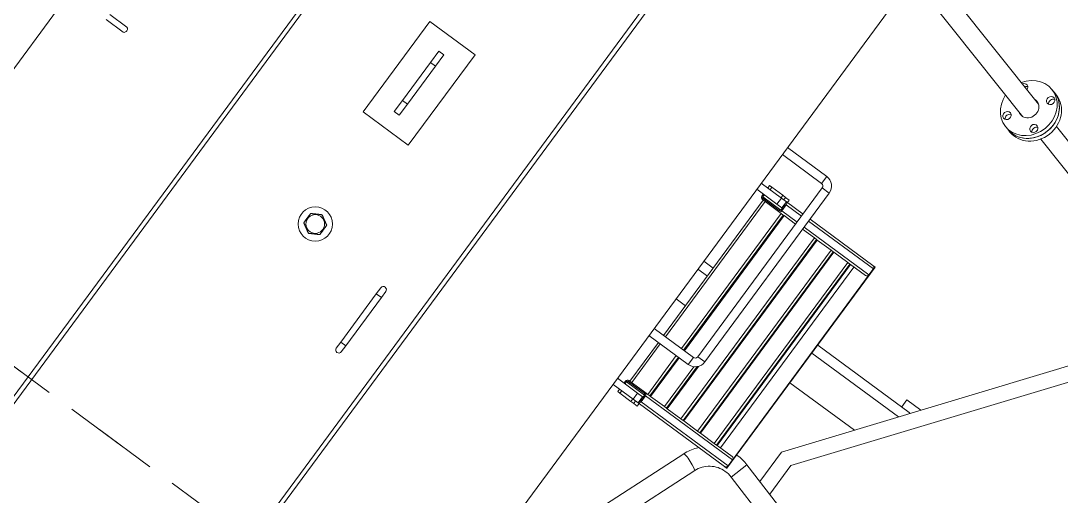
# Model space of a CAD drawing. Header units: metres. Extents: x 432095 to 435012, y 2470938 to 2473256.
# Drawn here: x 433768.536 to 433770.201, y 2471292.145 to 2471292.906 of the extents above; entities that cross this region are included whole.
import ezdxf

# ---------------------------------------------------------------- set-up
doc = ezdxf.new("R2010")
doc.units = ezdxf.units.M
doc.header["$MEASUREMENT"] = 0
for name, pattern in [('MB D$0$CHAIN', [0.3543, 0.2362, -0.0295, 0.0591, -0.0295]), ('MB D$0$DASHDOT', [1, 0.5, -0.25, 0, -0.25]), ('MB D$0$HIDDEN', [0.375, 0.25, -0.125])]:
    doc.linetypes.add(name, pattern=pattern)
doc.layers.add('cong trinh tram 110kv', color=7, linetype='Continuous', lineweight=5)
doc.layers.add('MB D$0$net dut du kien lam', color=8, linetype='MB D$0$HIDDEN', lineweight=20)

# ---------------------------------------------------------------- blocks, each defined once
blk = doc.blocks.new('MB D$0$MBA 63')
at = {"layer": 'MB D$0$net dut du kien lam', "color": 8, "linetype": 'MB D$0$DASHDOT', "ltscale": 0.5}
blk.add_line((102388.6, 36012.3), (102388.6, 25012.3), dxfattribs=at)
blk = doc.blocks.new('MB D$0$mba 1')
at = {"layer": 'cong trinh tram 110kv'}
for p, q in [((-22756.1, 4823.9), (-22756.1, 7514)), ((-22756, 4823.9), (-22756, 7513.9)), ((-22445, 4818.9), (-22445, 7518.9)), ((-22437.9, 7513.9), (-22437.9, 4823.9)), ((-22002.2, 4823.9), (-22002.2, 7513.9)), ((-21995.2, 7518.9), (-21995.2, 4818.9)), ((-21684.1, 7514), (-21684.1, 4823.9)), ((-21684.1, 7513.9), (-21684.1, 4823.9)), ((-21654.4, 5981.9), (-21526.9, 5645.2)), ((-21620.2, 5981.9), (-21496.9, 5656.6)), ((-22075.1, 5838.9), (-22075.1, 5826.9)), ((-22065.1, 5826.9), (-22065.1, 5838.9)), ((-22065.1, 5826.9), (-22075.1, 5826.9)), ((-22075.1, 5826.9), (-22075.1, 5730.9)), ((-22065.1, 5826.9), (-22065.1, 5730.9)), ((-22065.1, 5730.9), (-22075.1, 5730.9)), ((-22075.1, 5730.9), (-22075.1, 5718.9)), ((-22065.1, 5718.9), (-22065.1, 5730.9)), ((-21443.8, 5630.2), (-21262.3, 5682.3)), ((-21435, 5599.5), (-21253.5, 5651.5)), ((-22683.9, 5633.9), (-22650, 5633.9)), ((-21435, 5599.5), (-21443.8, 5630.2)), ((-22683.9, 5623.9), (-22650, 5623.9)), ((-21684.1, 5622.9), (-21644.1, 5622.9)), ((-21666.7, 5627.9), (-21671.1, 5627.9)), ((-21671.1, 5627.9), (-21671.1, 5622.9)), ((-21666.7, 5622.9), (-21666.7, 5627.9)), ((-21644.8, 5627.9), (-21666.7, 5627.9)), ((-21639.3, 5627.9), (-21644.8, 5627.9)), ((-21644.8, 5627.9), (-21644.8, 5622.9)), ((-21634.1, 5622.9), (-21644.1, 5622.9)), ((-21644.1, 5622.9), (-21644.1, 5610.9)), ((-21639.3, 5622.9), (-21639.3, 5627.9)), ((-21632.1, 5627.9), (-21639.3, 5627.9)), ((-21462.2, 5622.9), (-21634.1, 5622.9)), ((-21632.1, 5622.9), (-21634.1, 5622.9)), ((-21634.1, 5610.9), (-21634.1, 5622.9)), ((-21633.4, 5618.9), (-21634.1, 5618.9)), ((-21633.4, 5618.9), (-21633.4, 5606.9)), ((-21632.1, 5627.9), (-21632.1, 5622.9)), ((-21458.2, 5618.9), (-21631.4, 5618.9)), ((-21631.4, 5618.9), (-21631.4, 5606.9)), ((-21458.2, 5622.9), (-21462.2, 5622.9)), ((-21458.2, 5622.9), (-21457.7, 5622.9)), ((-21458.2, 5222.9), (-21458.2, 5622.9)), ((-21458.2, 5618.9), (-21458.2, 5606.9)), ((-21457.7, 5222.9), (-21457.7, 5622.9)), ((-21377.7, 5558.9), (-21377.7, 5615.9)), ((-21644.1, 5610.9), (-21684.1, 5610.9)), ((-21671.2, 5606.9), (-21671.2, 5610.9)), ((-21669.2, 5606.9), (-21669.2, 5610.9)), ((-21633.4, 5606.9), (-21669.2, 5606.9)), ((-21635.4, 5604.9), (-21667.2, 5604.9)), ((-21635.4, 5602.9), (-21667.2, 5602.9)), ((-21665.3, 5602.9), (-21665.3, 5525.9)), ((-21661.7, 5602.9), (-21661.7, 5525.9)), ((-21644.1, 5610.9), (-21634.1, 5610.9)), ((-21629.9, 5602.9), (-21635.4, 5602.9)), ((-21458.2, 5606.9), (-21631.4, 5606.9)), ((-21629.9, 5602.9), (-21629.9, 5525.9)), ((-21625.5, 5602.9), (-21629.9, 5602.9)), ((-21625.5, 5602.9), (-21625.5, 5525.9)), ((-21625.5, 5602.9), (-21624.2, 5602.9)), ((-21624.2, 5602.9), (-21624.2, 5525.9)), ((-21624.1, 5602.9), (-21624.2, 5602.9)), ((-21596.8, 5602.9), (-21624.1, 5602.9)), ((-21624.1, 5602.9), (-21624.1, 5525.9)), ((-21596.8, 5602.9), (-21596.8, 5523.5)), ((-21592.4, 5602.9), (-21596.8, 5602.9)), ((-21592.4, 5602.9), (-21592.4, 5520.1)), ((-21592.4, 5602.9), (-21591.1, 5602.9)), ((-21591.1, 5602.9), (-21591.1, 5518.6)), ((-21591, 5602.9), (-21591.1, 5602.9)), ((-21563.7, 5602.9), (-21591, 5602.9)), ((-21591, 5602.9), (-21591, 5518.6)), ((-21563.7, 5602.9), (-21563.7, 5242.9)), ((-21559.3, 5602.9), (-21563.7, 5602.9)), ((-21559.3, 5602.9), (-21559.3, 5242.9)), ((-21559.3, 5602.9), (-21558, 5602.9)), ((-21530.6, 5602.9), (-21558, 5602.9)), ((-21558, 5602.9), (-21558, 5242.9)), ((-21558, 5602.9), (-21558, 5602.9)), ((-21558, 5602.9), (-21558, 5242.9)), ((-21530.6, 5602.9), (-21530.6, 5242.9)), ((-21526.2, 5602.9), (-21530.6, 5602.9)), ((-21526.2, 5602.9), (-21526.2, 5242.9)), ((-21526.2, 5602.9), (-21524.9, 5602.9)), ((-21497.5, 5602.9), (-21524.9, 5602.9)), ((-21524.9, 5602.9), (-21524.9, 5242.9)), ((-21524.9, 5602.9), (-21524.9, 5602.9)), ((-21524.9, 5602.9), (-21524.9, 5242.9)), ((-21497.5, 5602.9), (-21497.5, 5242.9)), ((-21493.1, 5602.9), (-21497.5, 5602.9)), ((-21493.1, 5602.9), (-21493.1, 5242.9)), ((-21493.1, 5602.9), (-21491.8, 5602.9)), ((-21462.2, 5602.9), (-21491.8, 5602.9)), ((-21491.8, 5602.9), (-21491.8, 5242.9)), ((-21491.8, 5602.9), (-21491.8, 5602.9)), ((-21491.8, 5602.9), (-21491.8, 5242.9)), ((-21485.1, 5602.9), (-21485.1, 5242.9)), ((-21402.7, 5608.7), (-21402.7, 5550.6)), ((-21402.7, 5550.6), (-21022.7, 5043.9)), ((-21010.2, 5068.9), (-21377.7, 5558.9)), ((-21606.1, 5525.9), (-21684.1, 5525.9)), ((-21606.1, 5511.9), (-21684.1, 5511.9)), ((-21665.3, 5511.9), (-21665.3, 5242.9)), ((-21661.7, 5511.9), (-21661.7, 5242.9)), ((-21629.9, 5511.9), (-21629.9, 5242.9)), ((-21625.5, 5511.9), (-21625.5, 5242.9)), ((-21624.2, 5511.9), (-21624.2, 5242.9)), ((-21624.1, 5511.9), (-21624.1, 5242.9)), ((-21606.1, 5511.9), (-21606.1, 5525.9)), ((-22265.1, 5508.9), (-22175.1, 5508.9)), ((-22265.1, 5508.9), (-22265.1, 5328.9)), ((-22175.1, 5508.9), (-22175.1, 5328.9)), ((-21601.1, 5506.9), (-21587.1, 5506.9)), ((-21601.1, 5170.9), (-21601.1, 5506.9)), ((-21587.1, 5170.9), (-21587.1, 5506.9)), ((-22225.1, 5456.7), (-22225.1, 5478.9)), ((-22225.1, 5478.9), (-22215.1, 5478.9)), ((-22215.1, 5478.9), (-22215.1, 5456.7)), ((-22225.1, 5456.7), (-22225.1, 5381.2)), ((-22225.1, 5456.7), (-22215.1, 5456.7)), ((-22215.1, 5381.2), (-22215.1, 5456.7)), ((-21684.1, 5452.9), (-21665.3, 5452.9)), ((-21457.7, 5452.9), (-21329.5, 5452.9)), ((-22225.1, 5358.9), (-22225.1, 5381.2)), ((-22225.1, 5381.2), (-22215.1, 5381.2)), ((-22215.1, 5381.2), (-22215.1, 5358.9)), ((-21684.1, 5393.9), (-21665.3, 5393.9)), ((-21457.7, 5393.9), (-21285.2, 5393.9)), ((-21665.3, 5377.9), (-21684.1, 5377.9)), ((-21275.7, 5377.9), (-21457.7, 5377.9)), ((-21290.7, 5363.9), (-21290.7, 5377.9)), ((-21262.7, 5363.9), (-21290.7, 5363.9)), ((-22215.1, 5358.9), (-22225.1, 5358.9)), ((-22175.1, 5328.9), (-22265.1, 5328.9)), ((-21684.1, 5234.9), (-21644.1, 5234.9)), ((-21671.2, 5234.9), (-21671.2, 5238.9)), ((-21669.2, 5234.9), (-21669.2, 5238.9)), ((-21633.4, 5238.9), (-21669.2, 5238.9)), ((-21667.2, 5242.9), (-21635.4, 5242.9)), ((-21667.2, 5240.9), (-21635.4, 5240.9)), ((-21634.1, 5234.9), (-21644.1, 5234.9)), ((-21644.1, 5234.9), (-21644.1, 5222.9)), ((-21629.9, 5242.9), (-21635.4, 5242.9)), ((-21634.1, 5222.9), (-21634.1, 5234.9)), ((-21633.4, 5238.9), (-21633.4, 5226.9)), ((-21601.1, 5238.9), (-21631.4, 5238.9)), ((-21631.4, 5238.9), (-21631.4, 5226.9)), ((-21625.5, 5242.9), (-21629.9, 5242.9)), ((-21625.5, 5242.9), (-21624.2, 5242.9)), ((-21624.1, 5242.9), (-21624.2, 5242.9)), ((-21601.1, 5242.9), (-21624.1, 5242.9)), ((-21563.7, 5242.9), (-21587.1, 5242.9)), ((-21458.2, 5238.9), (-21587.1, 5238.9)), ((-21559.3, 5242.9), (-21563.7, 5242.9)), ((-21559.3, 5242.9), (-21558, 5242.9)), ((-21530.6, 5242.9), (-21558, 5242.9)), ((-21558, 5242.9), (-21558, 5242.9)), ((-21526.2, 5242.9), (-21530.6, 5242.9)), ((-21526.2, 5242.9), (-21524.9, 5242.9)), ((-21497.5, 5242.9), (-21524.9, 5242.9)), ((-21524.9, 5242.9), (-21524.9, 5242.9)), ((-21493.1, 5242.9), (-21497.5, 5242.9)), ((-21493.1, 5242.9), (-21491.8, 5242.9)), ((-21462.2, 5242.9), (-21491.8, 5242.9)), ((-21491.8, 5242.9), (-21491.8, 5242.9)), ((-21458.2, 5238.9), (-21458.2, 5226.9)), ((-21644.1, 5222.9), (-21684.1, 5222.9)), ((-21671.1, 5222.9), (-21671.1, 5217.9)), ((-21671.1, 5217.9), (-21666.7, 5217.9)), ((-21666.7, 5217.9), (-21666.7, 5222.9)), ((-21644.8, 5217.9), (-21666.7, 5217.9)), ((-21644.8, 5222.9), (-21644.8, 5217.9)), ((-21644.8, 5217.9), (-21639.3, 5217.9)), ((-21644.1, 5222.9), (-21634.1, 5222.9)), ((-21639.3, 5217.9), (-21639.3, 5222.9)), ((-21632.1, 5217.9), (-21639.3, 5217.9)), ((-21633.4, 5226.9), (-21634.1, 5226.9)), ((-21601.1, 5222.9), (-21634.1, 5222.9)), ((-21632.1, 5222.9), (-21634.1, 5222.9)), ((-21632.1, 5222.9), (-21632.1, 5217.9)), ((-21601.1, 5226.9), (-21631.4, 5226.9)), ((-21458.2, 5226.9), (-21587.1, 5226.9)), ((-21462.2, 5222.9), (-21587.1, 5222.9)), ((-21462.2, 5222.9), (-21458.2, 5222.9)), ((-21458.2, 5222.9), (-21457.7, 5222.9)), ((-21684.1, 5165.9), (-21606.1, 5165.9)), ((-21606.1, 5165.9), (-21606.1, 5151.9)), ((-21601.1, 5170.9), (-21587.1, 5170.9)), ((-21684.1, 5151.9), (-21606.1, 5151.9)), ((-21366, 4900.6), (-20968.6, 5007.7)), ((-21357.7, 4869.7), (-20960.3, 4976.8)), ((-21417.7, 4919.3), (-21423.2, 4917.8)), ((-21412.3, 4920.7), (-21417.7, 4919.3)), ((-21671.1, 4818.4), (-21410.1, 4888.7)), ((-21782.7, 4755.1), (-21401.8, 4857.8)), ((-21393, 4827.5), (-21398.5, 4826.1)), ((-21387.5, 4829), (-21393, 4827.5))]:
    blk.add_line(p, q, dxfattribs=at)
at = {"layer": 'cong trinh tram 110kv', "linetype": 'MB D$0$CHAIN', "ltscale": 21.168501}
blk.add_line((-14658, 6168.9), (-22753.2, 6168.9), dxfattribs=at)
at = {"layer": 'cong trinh tram 110kv'}
for radius in [27.5, 15]:
    blk.add_circle((-22220.1, 5698.9), radius, dxfattribs=at)
for centre, radius, start, end in [((-22070.1, 5838.9), 5, 0, 180), ((-22070.1, 5718.9), 5, 180, 0), ((-21606.1, 5506.9), 19, 0, 90), ((-21606.1, 5506.9), 5, 0, 90), ((-21606.1, 5170.9), 19, 270, 0), ((-21606.1, 5170.9), 5, 270, 0)]:
    blk.add_arc(centre, radius, start, end, dxfattribs=at)
for centre, major_axis, ratio, start_param, end_param in [((-21511.9, 5650.9), (15, 5.7), 0.120512, 3.141593, 6.283185), ((-22650, 5628.9), (0, -5), 0.707107, 0, 3.141593), ((-21635.4, 5618.9), (0, 4), 0.993896, 4.712389, 5.939469), ((-21635.4, 5618.9), (0, -2), 0.993896, 1.570796, 2.402015), ((-21462.2, 5618.9), (0, 4), 0.993896, 4.712389, 6.283185), ((-21667.2, 5606.9), (0, -4), 0.993896, 4.712389, 6.283185), ((-21667.2, 5606.9), (0, -2), 0.993896, 4.712389, 6.283185), ((-21635.4, 5606.9), (0, -2), 0.993896, 0, 1.570796), ((-21635.4, 5606.9), (0, -4), 0.993896, 0, 1.570796), ((-21462.2, 5606.9), (0, -4), 0.993896, 0, 1.570796), ((-21667.2, 5238.9), (0, 4), 0.993896, 0, 1.570796), ((-21667.2, 5238.9), (0, 2), 0.993896, 0, 1.570796), ((-21635.4, 5238.9), (0, 4), 0.993896, 4.712389, 6.283185), ((-21635.4, 5238.9), (0, 2), 0.993896, 4.712389, 6.283185), ((-21462.2, 5238.9), (0, 4), 0.993896, 4.712389, 6.283185), ((-21635.4, 5226.9), (0, -2), 0.993896, 0.739578, 1.570796), ((-21635.4, 5226.9), (0, -4), 0.993896, 0.343716, 1.570796), ((-21462.2, 5226.9), (0, -4), 0.993896, 0, 1.570796), ((-21410.9, 4871.9), (12.4, -45.9), 0.881125, 5.05595, 10.652013), ((-21405.4, 4873.4), (12.4, -45.9), 0.881125, 0, 3.141593), ((-21405.4, 4873.4), (-12.4, 45.9), 0.881125, 3.141593, 6.283185), ((-21399.9, 4874.9), (-12.4, 45.9), 0.881125, 3.141593, 6.283185), ((-21426.3, 4903.8), (1.82, -6.76), 0.881125, 3.619603, 5.805175), ((-21379.4, 4894.8), (1.82, -6.76), 0.881125, 3.619603, 5.805175), ((-21410.9, 4871.9), (-4.4, 16.4), 0.881125, 2.796891, 6.627886), ((-21405.4, 4873.4), (-4.4, 16.4), 0.881125, 0.190569, 0.344701), ((-21405.4, 4873.4), (-4.4, 16.4), 0.881125, 0.190569, 0.344701), ((-21436.8, 4850.5), (1.82, -6.76), 0.881125, 5.012054, 7.554316), ((-21431.4, 4852), (1.82, -6.76), 0.881125, 5.012054, 5.805175), ((-21405.4, 4873.4), (4.4, -16.4), 0.881125, 5.938484, 6.092617), ((-21405.4, 4873.4), (4.4, -16.4), 0.881125, 5.938484, 6.092617), ((-21384.5, 4843), (1.82, -6.76), 0.881125, 3.619603, 5.805175)]:
    blk.add_ellipse(centre, major_axis=major_axis, ratio=ratio, start_param=start_param, end_param=end_param, dxfattribs=at)
for centre, major_axis in [((-21431.8, 4902.4), (1.82, -6.76)), ((-21384.9, 4893.4), (-1.82, 6.76)), ((-21389.9, 4841.5), (-1.82, 6.76))]:
    blk.add_ellipse(centre, major_axis=major_axis, ratio=0.881125, dxfattribs=at)
for points in [[(-22220.1, 5717.4), (-22228.1, 5712.8), (-22236.1, 5708.2)], [(-22204.1, 5708.2), (-22212.1, 5712.8), (-22220.1, 5717.4)], [(-22236.1, 5708.2), (-22236.1, 5698.9), (-22236.1, 5689.7)], [(-22204.1, 5689.7), (-22204.1, 5698.9), (-22204.1, 5708.2)], [(-22236.1, 5689.7), (-22228.1, 5685.1), (-22220.1, 5680.5)], [(-22220.1, 5680.5), (-22212.1, 5685.1), (-22204.1, 5689.7)]]:
    blk.add_rational_spline(points, [1.65280398304, 1.90849364905, 1.65280398304], degree=2, dxfattribs=at)
for points, knots in [([(-21526.9, 5645.2), (-21524.2, 5638.2), (-21520.5, 5631.6), (-21515.2, 5624.7), (-21514.4, 5623.8), (-21513.6, 5622.9)], [3.5582265, 3.5582265, 3.5582265, 3.5582265, 3.8559267, 3.8559267, 3.9024247, 3.9024247, 3.9024247, 3.9024247]), ([(-21496.9, 5656.6), (-21495.4, 5652.5), (-21493.3, 5648.7), (-21488, 5641.9), (-21484.8, 5638.9), (-21477.7, 5633.9), (-21473.8, 5632), (-21465.5, 5629.3), (-21461.1, 5628.6), (-21452.4, 5628.4), (-21448, 5629), (-21443.8, 5630.2)], [3.558226, 3.558226, 3.558226, 3.558226, 3.855927, 3.855927, 4.153627, 4.153627, 4.451327, 4.451327, 4.749027, 4.749027, 5.046727, 5.046727, 5.046727, 5.046727]), ([(-21457.7, 5596.5), (-21457.6, 5596.5), (-21457.4, 5596.5), (-21449.7, 5596.4), (-21442.2, 5597.4), (-21435, 5599.5)], [4.7433556, 4.7433556, 4.7433556, 4.7433556, 4.7490271, 4.7490271, 5.0467273, 5.0467273, 5.0467273, 5.0467273]), ([(-21274, 5379), (-21274.2, 5378.6), (-21274.5, 5378.3), (-21274.8, 5378.2), (-21275.1, 5378), (-21275.4, 5377.9), (-21275.7, 5377.9)], [1.2111741, 1.2111741, 1.2111741, 1.2111741, 1.4002356, 1.4002356, 1.4002356, 1.5707963, 1.5707963, 1.5707963, 1.5707963])]:
    blk.add_open_spline(points, degree=3, knots=knots, dxfattribs=at)

msp = doc.modelspace()

# ---------------------------------------------------------------- block references
at = {"layer": 'cong trinh tram 110kv', "yscale": 0.00100000003283925, "zscale": 0.001}
for name, p, xscale, rotation in [('MB D$0$MBA 63', (433808.3774, 2471390.1698), 0.001000000045165598, 233.6153637256497), ('MB D$0$mba 1', (433790.2762, 2471283.9879), -0.001000000032834317, 143.6153590623919)]:
    msp.add_blockref(name, p, dxfattribs=dict(at, xscale=xscale, rotation=rotation))

doc.saveas('drawing.dxf')
